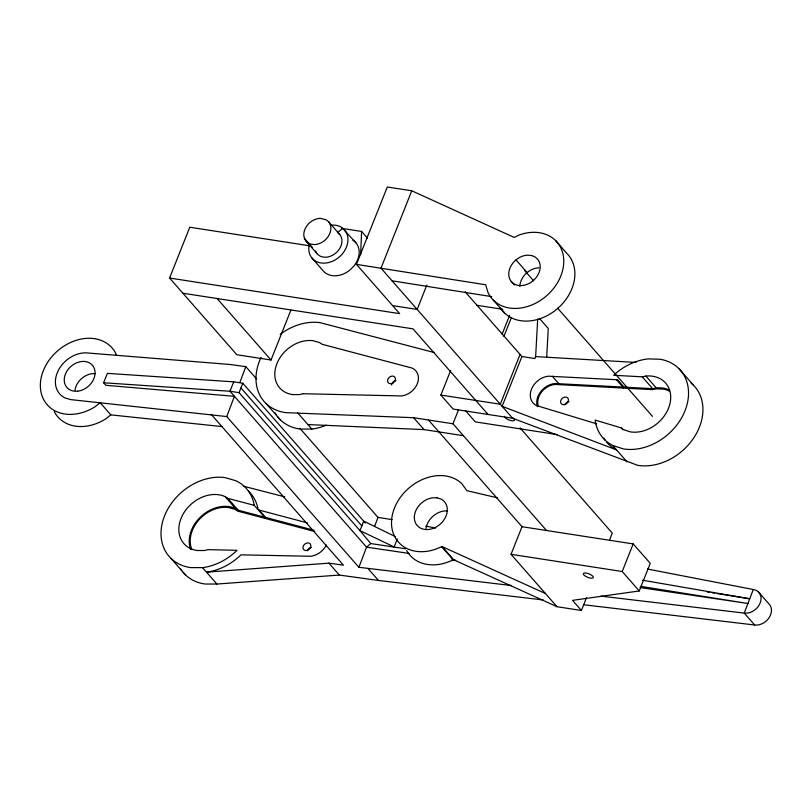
<?xml version="1.0" encoding="UTF-8"?>
<svg xmlns="http://www.w3.org/2000/svg" width="812" height="812" viewBox="0 0 812 812"><rect width="100%" height="100%" fill="white"/><g stroke="black" fill="none" stroke-linecap="round" stroke-linejoin="round"><path stroke-width="1.22" d="M360.64 254.735L361.584 231.44L341.588 228.345M465.225 291.853L521.933 356.529L534.875 358.539L535.646 356.59L537.696 319.045M546.699 357.229L548.262 328.454L539.432 318.375M511.489 585.543L358.914 567.304L226.751 416.566L234.414 396.317L105.854 385.304L103.631 382.767L107.377 373.358L233.724 381.843L242.808 383.254L365.309 522.969M239.865 382.411L245.823 366.659L230.314 364.507L88.538 353.058A26.603 20.777 -41.2 0 0 58.444 370.211A26.603 20.777 -41.2 0 0 65.214 398.012L70.756 399.616L226.751 416.566M358.914 567.304L366.557 547.146L370.769 543.553L405.421 548.77M374.596 526.399L377.996 517.396L299.861 428.279M647.418 569.029L753.272 589.512L744.259 613.101L754.693 624.996A13.479 10.526 -41.2 0 0 769.065 617.78A13.479 10.526 -41.2 0 0 768.812 603.783L758.388 591.887M397.312 538.945L394.175 546.973L359.96 530.612L239.063 392.663L229.979 391.252L103.631 382.767M239.063 392.663L242.808 383.254M290.858 310.225L271.025 360.02L236.82 354.732L169.576 278.039L189.785 227.238L309.981 245.843M233.724 381.843L229.979 391.252L366.557 547.146L409.207 553.449M356.458 264.377L387.314 186.993L411.755 190.79L514.209 237.419L519.284 234.952A43.127 33.678 -41.2 0 1 562.838 253.385A43.127 33.678 -41.2 0 1 536.356 302.835A43.127 33.678 -41.2 0 1 488.195 293.02L485.657 284.768L356.458 264.377L399.656 313.645L169.576 278.039M411.755 190.79L380.99 268.173L512.575 418.241L637.532 465.276A51.43 40.164 -41.2 0 0 694.077 437.404A51.43 40.164 -41.2 0 0 691.053 383.01M426.838 285.093L417.175 309.423L392.632 305.627M512.575 418.241L453.157 409.075L440.875 395.068L450.619 370.577M546.537 530.51L452.964 423.773L458.587 409.654M502.12 334.189L509.611 315.36M503.968 336.29L511.458 317.472M520.076 354.428L500.293 404.234L440.875 395.068M521.933 356.529L502.131 406.335L616.582 449.929A51.43 40.164 -41.2 0 1 606.493 441.951M586.457 597.835L581.422 610.482L556.971 606.696L511.032 554.302L522.014 526.714L428.462 419.997M633.187 543.928L650.26 563.325L639.267 590.963L622.215 571.516L633.187 543.928L522.014 526.714M609.518 540.051L612.289 533.098L520.025 427.863M623.21 388.075L624.042 387.121L652.645 388.684L656.258 387.923A31.871 24.888 -41.2 0 1 669.058 389.811M342.715 228.294L337.569 232.597L339.842 234.607A14.86 11.601 -41.2 0 1 334.179 254.308A14.86 11.601 -41.2 0 1 315.523 250.979M221.879 426.564L110.818 414.871L105.956 418.738A43.127 33.678 -41.2 0 1 54.252 411.613M545.431 593.531L442.114 546.598L436.003 549.054A43.127 33.678 -41.2 0 1 394.48 507.997A43.127 33.678 -41.2 0 1 461.957 483.83L466.88 490.671L497.502 497.857M556.971 606.696L453.664 559.762L447.544 562.219A43.127 33.678 -41.2 0 1 406.65 550.556M645.865 376.068A31.871 24.888 -41.2 0 1 669.616 404.995A31.871 24.888 -41.2 0 1 630.193 431.832L623.677 429.7L621.251 427.914L595.125 420.068A51.43 40.164 -41.2 0 0 612.634 445.423L623.139 448.863A51.43 40.164 -41.2 0 0 684.719 411.461A51.43 40.164 -41.2 0 0 660.207 359.269L648.433 358.884A51.43 40.164 -41.2 0 0 613.659 375.266L642.262 376.829L645.865 376.068L656.258 387.923M639.267 590.963L572.541 600.352L581.422 610.482M211.221 414.404L343.395 565.142L328.921 563.163L206.481 572.145A51.43 40.164 -41.2 0 0 240.971 554.829L310.732 556.281A17.417 13.601 -41.2 0 0 326.424 545.045M183.157 572.43A51.43 40.164 -41.2 0 0 205.05 584.021L216.916 584.041L339.355 575.058L378.493 580.468L543.309 599.977M452.964 423.773L413.602 417.703L285.641 412.648A51.43 40.164 -41.2 0 1 261.078 357.382M326.312 425.173A51.43 40.164 -41.2 0 1 311.899 429.081L300.024 429.061A51.43 40.164 -41.2 0 1 277.399 416.556M264.631 518.259L264.621 517.173L238.16 510.21L227.776 498.365L225.157 496.639A31.871 24.888 -41.2 0 0 182.477 515.275A31.871 24.888 -41.2 0 0 197.204 550.495L204.563 550.516L208.045 549.643L237.023 550.323A51.43 40.164 -41.2 0 1 202.533 567.639L190.668 567.608A51.43 40.164 -41.2 0 1 164.278 516.584A51.43 40.164 -41.2 0 1 225.076 477.608L235.774 480.704A51.43 40.164 -41.2 0 1 254.227 505.328L264.621 517.173L314.021 530.277M447.595 510.981L444.479 510.931A18.087 14.119 -41.2 0 0 426.016 528.602M596.658 423.834L536.336 405.503A17.417 13.601 -41.2 0 1 531.586 388.989A17.417 13.601 -41.2 0 1 548.455 376.189L617.607 379.772L624.042 387.121L554.9 383.528A17.417 13.601 -41.2 0 0 537.402 406.67M307.941 424.574L424.026 429.599L463.398 435.689M535.646 356.59L636.06 362.446M600.819 596.12L744.259 613.101A13.479 10.526 -41.2 0 0 760.194 602.88A13.479 10.526 -41.2 0 0 753.272 589.512M583.574 604.747L754.693 624.996M377.996 517.396L392.115 519.629M451.858 559.752L455.623 560.31M640.039 587.563L747.923 603.499L640.424 586.325M476.603 305.251L502.76 309.301M182.903 293.233L412.983 328.84L488.042 414.465M511.032 554.302L622.215 571.516M557.052 434.582L475.284 421.864L465.276 410.436M392.094 280.83L491.767 296.634M707.161 591.928L709.658 592.334M712.165 592.73L714.672 593.136M717.179 593.542L749.73 598.789L642.393 580.184M425.742 526.135L435.709 528.064M434.156 352.52L320.05 322.648A51.43 40.164 -41.2 0 0 280.191 334.341M243.377 486.155L284.738 496.863M227.776 498.365L254.227 505.328M248.523 491.158A51.43 40.164 -41.2 0 1 258.175 509.834L307.575 522.938M314.68 531.505L237.581 511.103L234.962 509.378L228.558 507.53A30.785 24.035 -41.2 0 0 198.96 519.812A30.785 24.035 -41.2 0 0 191.652 549.013M395.495 536.691L363.725 521.162L359.96 530.612L370.769 543.553M225.157 496.639L235.541 508.495L238.16 510.21M356.092 242.971L341.69 227.39A21.569 16.839 -41.2 0 0 330.626 225.249M328.738 221.94L326.465 219.93L320.243 218.347A14.86 11.601 -41.2 0 0 304.601 230.09A14.86 11.601 -41.2 0 0 311.108 244.209L314.427 244.574A14.86 11.601 -41.2 0 0 328.434 236.16A14.86 11.601 -41.2 0 0 328.738 221.94L339.842 234.607M679.248 368.973L693.631 385.385M555.621 240.575L566.725 253.242A43.127 33.678 -41.2 0 1 556.535 309.423A43.127 33.678 -41.2 0 1 500.517 307.9M642.262 376.829L652.645 388.684M516.006 259.891L527.11 272.558M524.481 270.376L533.596 280.779M557.641 308.205L652.442 416.353M616.511 379.752L622.946 387.091M511.235 281.419L514.402 285.042M621.251 427.914L622.845 429.741M493.331 300.166L504.435 312.833M552.333 376.311L558.768 383.66M612.634 445.423L627.016 461.835M361.584 231.44L367.42 238.089M304.429 238.312L312.356 247.355M305.931 240.971L317.025 253.638M311.879 257.932L322.983 270.599A21.569 16.839 -41.2 0 0 350.124 269.888L354.042 265.859A21.569 16.839 -41.2 0 0 352.784 240.047M413.602 417.703L424.026 429.599M442.114 546.598L453.664 559.762M441.474 546.385L453.015 559.549M217.108 298.522L271.025 360.02M297.507 412.679L311.899 429.081M245.823 366.659L256.633 378.981M266.143 403.605L280.536 420.017M240.931 387.953L361.847 525.892M368.059 568.573L378.493 580.468M328.921 563.163L339.355 575.058M259.17 510.129L265.605 517.477M110.818 414.871L100.16 402.711L95.298 406.589A43.127 33.678 -41.2 0 1 43.594 399.453A43.127 33.678 -41.2 0 1 63.996 346.085A43.127 33.678 -41.2 0 1 115.7 353.22L116.38 355.301M202.533 567.639L216.916 584.041M171.17 558.565L185.552 574.977M344.988 230.314C351.403 238.972 346.602 250.979 339.02 257.221A21.569 16.839 -41.2 0 1 317.187 261.89A21.569 16.839 -41.2 0 1 309.24 244.625M391.587 384.939A4.314 3.37 -41.2 0 1 395.941 380.676M276.019 414.648A51.43 40.164 -41.2 0 1 274.791 412.648M519.863 286.403A17.255 13.469 -41.2 0 1 538.955 267.808M538.356 406.183A16.331 12.759 -41.2 0 1 542.7 390.694A16.331 12.759 -41.2 0 1 558.494 384.604L652.493 389.638L656.106 388.877L663.15 389.11A30.785 24.035 -41.2 0 1 669.443 391.171M564.908 404.823A4.314 3.37 -41.2 0 1 569.08 401.656M514.067 418.911A5.39 1.847 21.7 0 1 510.494 420.474A5.39 1.847 21.7 0 1 504.485 416.333M512.352 417.551A5.39 1.847 21.7 0 1 513.346 418.231M605.052 440.094A51.43 40.164 -41.2 0 1 603.752 438.135M307.251 550.759A4.314 3.37 -41.2 0 1 311.351 547.491M75.019 390.176A16.91 13.205 -41.2 0 1 95.237 373.611M190.718 549.531A31.871 24.888 -41.2 0 1 201.203 516.33A31.871 24.888 -41.2 0 1 235.541 508.485M181.715 570.582A51.43 40.164 -41.2 0 1 180.416 568.623M393.059 382.919L392.074 383.416A4.314 3.37 -41.2 0 1 388.42 382.909L387.892 382.208A4.314 3.37 -41.2 0 1 389.933 376.869A4.314 3.37 -41.2 0 1 395.099 377.58A4.314 3.37 -41.2 0 1 393.059 382.919M308.479 549.734L307.494 550.231A4.314 3.37 -41.2 0 1 303.83 549.724L303.302 549.024A4.314 3.37 -41.2 0 1 305.342 543.685A4.314 3.37 -41.2 0 1 310.519 544.395A4.314 3.37 -41.2 0 1 308.479 549.734M565.974 403.98L564.979 404.447A4.314 3.37 -41.2 0 1 561.366 403.828L560.869 403.097A4.314 3.37 -41.2 0 1 563.071 397.789A4.314 3.37 -41.2 0 1 568.177 398.662A4.314 3.37 -41.2 0 1 565.974 403.98M303.14 393.729L299.405 394.602L292.543 394.581A30.785 24.035 -41.2 0 1 276.75 364.04A30.785 24.035 -41.2 0 1 313.148 340.715L319.542 342.562L322.171 344.288L409.025 367.268A16.331 12.759 -41.2 0 1 417.409 383.477A16.331 12.759 -41.2 0 1 398.093 395.86L303.14 393.729M437.1 497.827L432.938 497.766A18.087 14.119 -41.2 0 0 414.729 520.746A18.087 14.119 -41.2 0 0 439.688 524.613A18.087 14.119 -41.2 0 0 440.825 498.984L437.1 497.827M531.708 255.567L527.851 255.151A17.255 13.469 -41.2 0 0 508.769 274.7A17.255 13.469 -41.2 0 0 529.231 283.358A17.255 13.469 -41.2 0 0 537.717 259.322L535.078 256.988L531.708 255.567M584.528 575.566A5.39 1.847 21.7 0 0 593.125 577.88A5.39 1.847 21.7 0 0 587.37 573.333A5.39 1.847 21.7 0 0 584.528 575.566M77.658 391.171A16.91 13.205 -41.2 0 0 93.877 367.45A16.91 13.205 -41.2 0 0 67.406 370.384A16.91 13.205 -41.2 0 0 77.658 391.171"/></g></svg>
